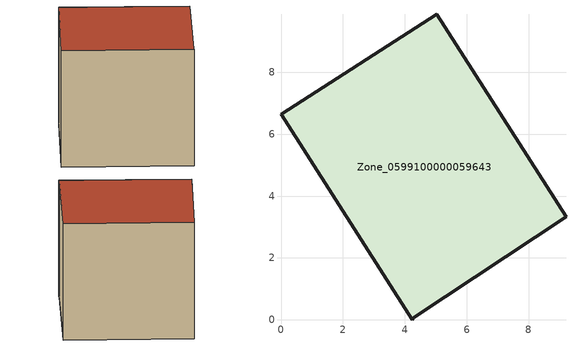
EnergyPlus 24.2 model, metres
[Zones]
Zone_0599100000059643
 floor ground (C_G): 4.3,0.08 4.24,0 0,6.64 5.02,9.87 9.2,3.33 z0
 wall outside (C_F): 9.2,3.33 5.02,9.87 0,6.64 4.24,0 4.3,0.08 9.2,3.33 z0:7.62
 roof outside (C_R): 4.24,0 4.3,0.08 9.2,3.33 5.02,9.87 0,6.64 z7.62
[BUILDING]
Pand.0599100000059643: North Axis=0; Terrain=City; Loads Convergence Tolerance Value=0.04; Temperature Convergence Tolerance Value=0.4; Solar Distribution=FullExterior; Maximum Number of Warmup Days=25; Minimum Number of Warmup Days=1
[Site:Location]
Rotterdam.The.Hague.AP_ZH_NLD Design_Conditions: Latitude=51.96; Longitude=4.45; Time Zone=1; Elevation=-4.5
[SITE:GROUNDTEMPERATURE:BUILDINGSURFACE]
18, 18, 18, 18, 18, 18, 18, 18, 18, 18, 18, 18
[MATERIAL] Thermal Absorptance=0.9; Solar Absorptance=0.7; Visible Absorptance=0.7
Name | Roughness | Thickness | Conductivity | Density | Specific Heat
G.TI.1946-1964 | MediumSmooth | 0.15 | 1 | 540 | 1210
F.TI.1946-1964 | Rough | 0.3 | 0.857143 | 1920 | 840
R.TI.1946-1964 | MediumRough | 0.2 | 0.277778 | 1500 | 1000
[CONSTRUCTION]
C_G: G.TI.1946-1964
C_F: F.TI.1946-1964
C_R: R.TI.1946-1964
[ZONE]
Zone_0599100000059643: Type=1; Multiplier=1; Ceiling Height=Autocalculate; Volume=Autocalculate; Floor Area=autocalculate; Part of Total Floor Area=Yes
[ZONEINFILTRATION:DESIGNFLOWRATE]
Infil_Zone_0599100000059643: Zone or ZoneList or Space or SpaceList=Zone_0599100000059643; Schedule=AlwaysOn; Design Flow Rate Calculation Method=Flow/Area; Flow Rate per Floor Area=0.003; Constant Term Coefficient=1; Temperature Term Coefficient=0; Velocity Term Coefficient=0; Velocity Squared Term Coefficient=0
[HVACTEMPLATE:ZONE:IDEALLOADSAIRSYSTEM]
Zone_0599100000059643: Maximum Heating Supply Air Temperature=50; Minimum Cooling Supply Air Temperature=13; Maximum Heating Supply Air Humidity Ratio=0.0156; Minimum Cooling Supply Air Humidity Ratio=0.0077; Heating Limit=NoLimit; Cooling Limit=NoLimit; Dehumidification Control Type=ConstantSensibleHeatRatio; Cooling Sensible Heat Ratio=0.7; Dehumidification Setpoint=60; Humidification Control Type=None; Humidification Setpoint=30; Outdoor Air Method=None; Outdoor Air Flow Rate per Person=0.00944; Outdoor Air Flow Rate per Zone Floor Area=0; Outdoor Air Flow Rate per Zone=0; Demand Controlled Ventilation Type=None; Outdoor Air Economizer Type=NoEconomizer; Heat Recovery Type=None; Sensible Heat Recovery Effectiveness=0.7; Latent Heat Recovery Effectiveness=0.65
[ZONECONTROL:THERMOSTAT]
ThermostatControl_Zone_0599100000059643: Zone or ZoneList=Zone_0599100000059643; Control Type Schedule=DualSetpointControlType; Control 1=Thermostat_Zone_0599100000059643; Temperature Difference Between Cutout And Setpoint=0
[THERMOSTATSETPOINT:DUALSETPOINT]
Thermostat_Zone_0599100000059643: Heating Setpoint Temperature Schedule=HeatingSetpoint_Zone_0599100000059643; Cooling Setpoint Temperature Schedule=CoolingSetpoint_Zone_0599100000059643
[SCHEDULE:COMPACT]
HeatingSetpoint_Zone_0599100000059643: Through: 12/31, For: AllDays, Until: 24:00, 21
CoolingSetpoint_Zone_0599100000059643: Through: 12/31, For: AllDays, Until: 24:00, 24
DualSetpointControlType: Through: 12/31, For: AllDays, Until: 24:00, 4
AlwaysOn: Through: 12/31, For: AllDays, Until: 24:00, 1
